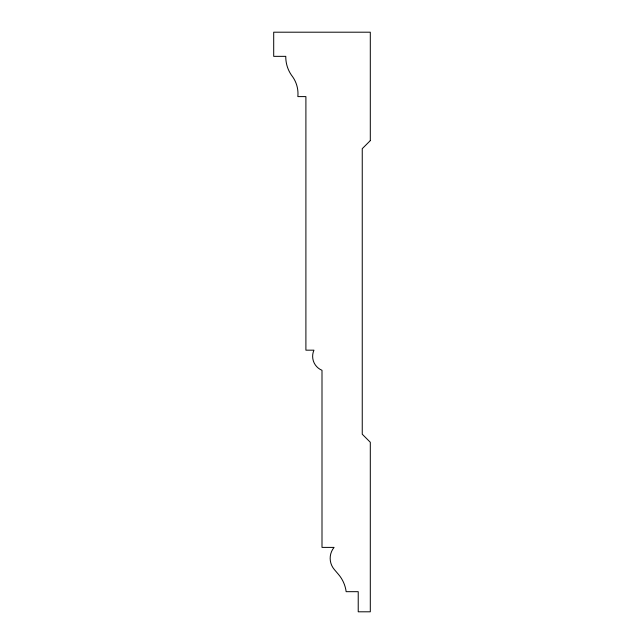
<?xml version="1.0" encoding="UTF-8"?>
<svg xmlns="http://www.w3.org/2000/svg" width="644" height="644" viewBox="0 0 644 644"><rect width="100%" height="100%" fill="white"/><g stroke="black" fill="none" stroke-linecap="round" stroke-linejoin="round"><path stroke-width="0.97" d="M370.3 140.625L362.25 148.675L362.25 434.209L370.3 442.259L370.3 611.8L358.225 611.8L358.225 591.675L346.15 591.675A33.061 33.061 0 0 0 338.535 574.464L334.268 569.457A17.187 17.187 0 0 1 334.075 547.4L322 547.4L322 370.3A15.094 15.094 0 0 1 313.95 350.175L305.9 350.175L305.9 96.6L297.85 96.6A29.568 29.568 0 0 0 292.666 76.797A32.192 32.192 0 0 1 285.775 56.35L273.7 56.35L273.7 32.2L370.3 32.2L370.3 140.625"/></g></svg>
